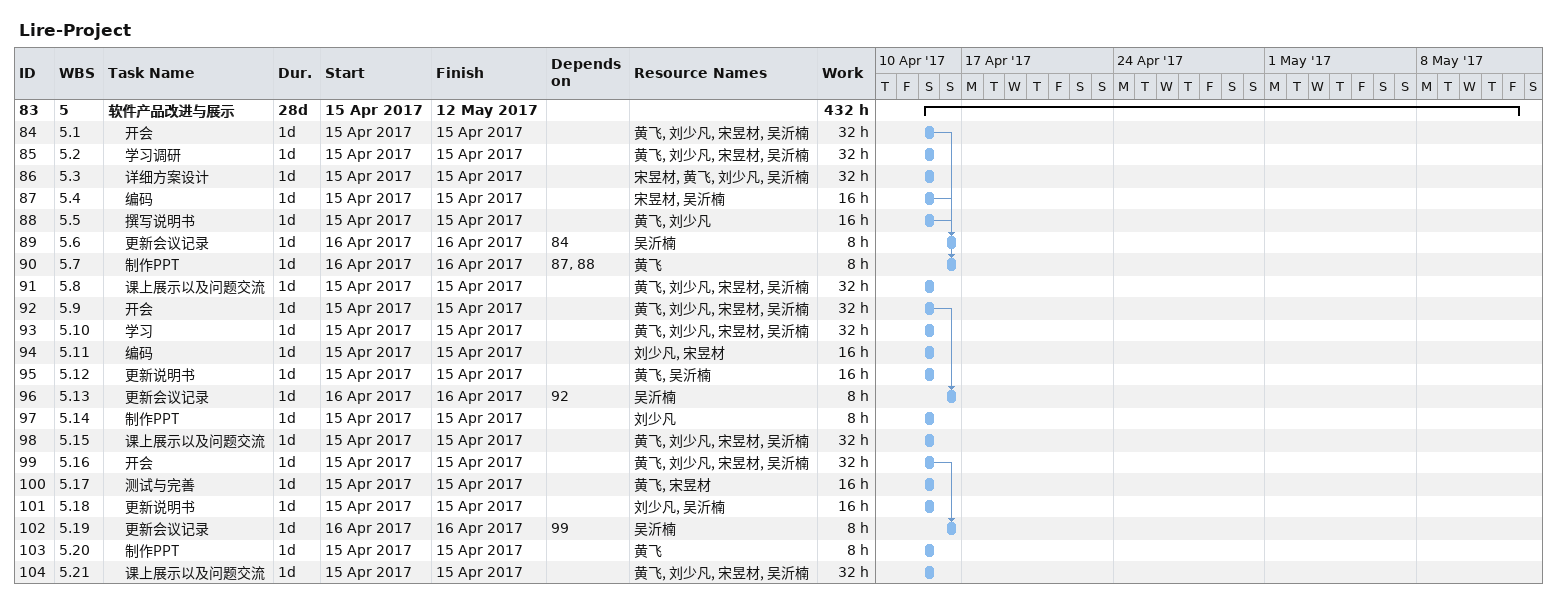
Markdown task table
Lire-Project

| ID | WBS | Task | Duration | Start | Finish | Predecessors | Resources | Work (h) |
|---|---|---|---|---|---|---|---|---|
| 83 | 5 | **软件产品改进与展示** | 28d | 2017-04-15 | 2017-05-12 |  |  | 432 |
| 84 | 5.1 | 开会 | 1d | 2017-04-15 | 2017-04-15 |  | 黄飞, 刘少凡, 宋昱材, 吴沂楠 | 32 |
| 85 | 5.2 | 学习调研 | 1d | 2017-04-15 | 2017-04-15 |  | 黄飞, 刘少凡, 宋昱材, 吴沂楠 | 32 |
| 86 | 5.3 | 详细方案设计 | 1d | 2017-04-15 | 2017-04-15 |  | 宋昱材, 黄飞, 刘少凡, 吴沂楠 | 32 |
| 87 | 5.4 | 编码 | 1d | 2017-04-15 | 2017-04-15 |  | 宋昱材, 吴沂楠 | 16 |
| 88 | 5.5 | 撰写说明书 | 1d | 2017-04-15 | 2017-04-15 |  | 黄飞, 刘少凡 | 16 |
| 89 | 5.6 | 更新会议记录 | 1d | 2017-04-16 | 2017-04-16 | 84 | 吴沂楠 | 8 |
| 90 | 5.7 | 制作PPT | 1d | 2017-04-16 | 2017-04-16 | 87, 88 | 黄飞 | 8 |
| 91 | 5.8 | 课上展示以及问题交流 | 1d | 2017-04-15 | 2017-04-15 |  | 黄飞, 刘少凡, 宋昱材, 吴沂楠 | 32 |
| 92 | 5.9 | 开会 | 1d | 2017-04-15 | 2017-04-15 |  | 黄飞, 刘少凡, 宋昱材, 吴沂楠 | 32 |
| 93 | 5.10 | 学习 | 1d | 2017-04-15 | 2017-04-15 |  | 黄飞, 刘少凡, 宋昱材, 吴沂楠 | 32 |
| 94 | 5.11 | 编码 | 1d | 2017-04-15 | 2017-04-15 |  | 刘少凡, 宋昱材 | 16 |
| 95 | 5.12 | 更新说明书 | 1d | 2017-04-15 | 2017-04-15 |  | 黄飞, 吴沂楠 | 16 |
| 96 | 5.13 | 更新会议记录 | 1d | 2017-04-16 | 2017-04-16 | 92 | 吴沂楠 | 8 |
| 97 | 5.14 | 制作PPT | 1d | 2017-04-15 | 2017-04-15 |  | 刘少凡 | 8 |
| 98 | 5.15 | 课上展示以及问题交流 | 1d | 2017-04-15 | 2017-04-15 |  | 黄飞, 刘少凡, 宋昱材, 吴沂楠 | 32 |
| 99 | 5.16 | 开会 | 1d | 2017-04-15 | 2017-04-15 |  | 黄飞, 刘少凡, 宋昱材, 吴沂楠 | 32 |
| 100 | 5.17 | 测试与完善 | 1d | 2017-04-15 | 2017-04-15 |  | 黄飞, 宋昱材 | 16 |
| 101 | 5.18 | 更新说明书 | 1d | 2017-04-15 | 2017-04-15 |  | 刘少凡, 吴沂楠 | 16 |
| 102 | 5.19 | 更新会议记录 | 1d | 2017-04-16 | 2017-04-16 | 99 | 吴沂楠 | 8 |
| 103 | 5.20 | 制作PPT | 1d | 2017-04-15 | 2017-04-15 |  | 黄飞 | 8 |
| 104 | 5.21 | 课上展示以及问题交流 | 1d | 2017-04-15 | 2017-04-15 |  | 黄飞, 刘少凡, 宋昱材, 吴沂楠 | 32 |
